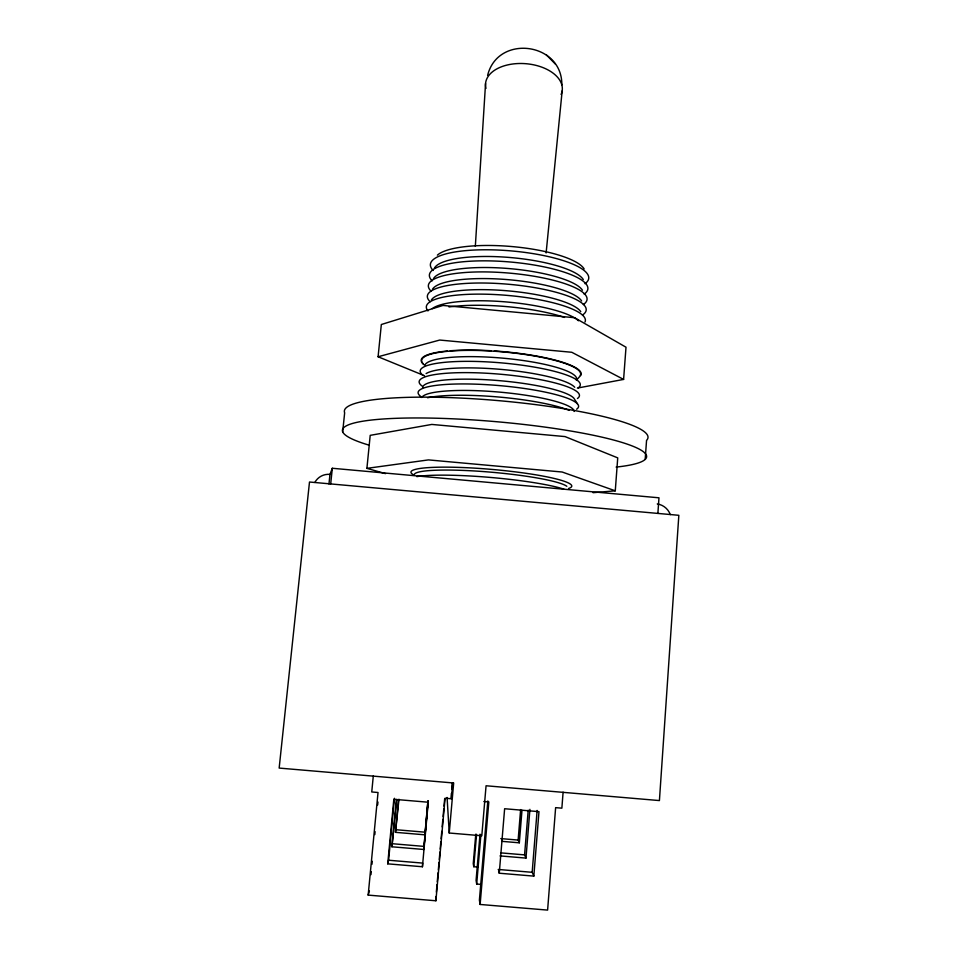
<?xml version="1.0" encoding="UTF-8"?>
<svg xmlns="http://www.w3.org/2000/svg" width="958" height="958" viewBox="0 0 958 958"><rect width="100%" height="100%" fill="white"/><g stroke="black" fill="none" stroke-linecap="round" stroke-linejoin="round"><path stroke-width="1.44" d="M373.297 775.956L371.752 791.967L378.027 792.505L368.171 895.107L435.902 900.771L435.95 896.508M475.336 246.254L485.55 83.526M657.883 513.416L658.972 497.801L332.318 468.27L329.971 474.39L328.965 484.006M645.189 459.397L646.554 440.393A152.394 23.746 5 0 0 501.944 400.947A152.394 23.746 5 0 0 344.652 412.826L342.677 431.866M593.074 492.687L615.275 490.819L617.73 457.876L565.028 436.585L431.795 424.43L370.207 435.351L366.902 468.354L385.487 473.635M577.375 388.086L623.598 379.416L626.005 347.215L574.572 317.709L442.991 305.446L381.332 324.511L378.087 356.759L424.55 375.74M422.43 866.75L422.706 863.098L388.613 860.236L387.727 863.841L422.43 866.75L428.334 801.187M396.373 799.475L391.918 846.788L423.759 849.471L427.963 800.9M427.855 801.678L424.885 834.825L395.474 832.334L398.528 799.882M563.1 792.182L561.867 808.169L555.628 807.642L547.605 910.1L480.126 904.46L479.395 900.137L487.838 800.924M533.834 876.115L538.983 811.654L504.626 808.732L499.262 873.217L533.834 876.115L532.169 872.307L537.127 810.456M500.016 855.901L525.978 858.093L524.577 854.883L528.205 810.169M525.978 858.093L529.918 809.354M501.741 841.328L519.332 842.812L518.134 840.07L520.625 809.582M519.332 842.812L521.978 810.384M480.126 904.46L488.831 801.942L483.838 801.523M475.779 834.167L473.252 863.601L473.779 866.715L478.174 867.086M473.779 866.715L476.557 834.394M480.03 834.178L476.078 880.39L476.689 884.03L481.108 884.402M476.689 884.03L480.892 834.825M436.345 892.066L437.004 884.653M437.267 881.695L438.069 872.81M438.333 869.84L438.992 862.44M439.255 859.47L439.914 852.069M440.177 849.099L440.848 841.699M441.111 838.729L441.77 831.328M442.165 826.886L442.824 819.473M443.099 816.515L443.758 809.103M444.021 806.145L444.68 798.732M435.902 900.771L445.063 798.218L451.314 798.744L452.739 782.746M451.35 793.44L451.314 798.744M451.733 789.153L452.236 783.44M449.242 833.017L453.673 782.997L279.161 768.077L309.494 482.018L678.839 515.308L659.415 800.577L486.065 785.764L481.802 835.771L449.242 833.017L447.075 797.463M423.759 849.471L428.19 800.684M387.727 863.841L393.822 799.295L428.298 802.229M388.613 860.236L394.456 798.301M391.918 846.788L396.78 800.11M395.474 832.334L398.983 799.223M370.974 874.642L371.261 871.672M371.967 864.272L372.255 861.302M374.806 834.622L375.093 831.664M377.656 804.983L377.943 802.014M546.12 252.936L562.154 90.95M330.69 483.934L332.318 468.27M368.171 895.107L369.405 890.94M487.622 75.407C497.741 33.901 562.346 42.32 561.831 84.879M378.087 356.759L439.734 340.054L571.794 352.281L623.598 379.416M366.902 468.354L428.454 459.9L562.178 472.019L615.275 490.819M498.196 869.457L532.169 872.307M396.109 829.736L425.089 832.191M500.806 838.597L518.134 840.07M392.672 843.747L423.987 846.393M500.794 852.871L524.577 854.883M555.293 64.006L546.395 54.893M577.423 403.821L573.854 398.181A76.448 13.484 5 0 0 491.849 380.075A76.448 13.484 5 0 0 422.646 387.834M498.555 870.702L499.262 873.217M314.871 482.413A15.244 15.017 -26.9 0 1 329.971 474.39M657.272 503.944A16.25 15.939 48.2 0 1 670.313 514.614M369.093 445.159A152.693 21.866 5 0 1 395.343 418.347A152.693 21.866 5 0 1 598.475 436.369A152.693 21.866 5 0 1 616.126 467.085M423.352 363.944A79.789 15.496 5 0 1 421.891 361.813M421.664 360.783A79.789 15.496 5 0 1 504.459 352.041A79.789 15.496 5 0 1 580.308 375.428M414.06 475.108A80.712 9.7 5 0 1 491.586 469.384A80.712 9.7 5 0 1 568.585 488.472M485.981 88.376A38.5 23.076 4.6 0 1 525.798 63.695A38.5 23.076 4.6 0 1 561.089 94.459M430.154 301.722A79.73 18.873 5 0 1 508.303 284.239A79.73 18.873 5 0 1 582.536 315.002M421.831 397.522A76.532 12.957 5 0 1 500.866 392.229A76.532 12.957 5 0 1 574.117 411.473M427.555 397.75A80.616 13.352 5 0 1 499.393 397.079A80.616 13.352 5 0 1 569.124 410.383M432.417 289.364A75.694 18.178 5 0 1 505.704 279.473A75.694 18.178 5 0 1 581.602 300.932M431.399 300.022A75.778 17.663 5 0 1 504.734 290.585A75.778 17.663 5 0 1 580.752 311.637M424.131 364.83A80.268 15.591 5 0 1 447.482 350.999M450.236 350.772A80.268 15.591 5 0 1 491.37 350.76M494.316 350.951A80.268 15.591 5 0 1 544.599 357.633M545.892 357.909A80.268 15.591 5 0 1 580.788 375.296L576.381 380.29A76.281 14.55 5 0 0 507.129 358.567A76.281 14.55 5 0 0 424.933 365.058M427.963 310.931A79.825 18.334 5 0 1 501.621 294.944A79.825 18.334 5 0 1 585.015 322.008M432.286 308.62A75.862 17.148 5 0 1 505.417 301.866A75.862 17.148 5 0 1 578.488 320.774M449.015 306.955A79.909 17.783 5 0 1 564.525 317.421M414.335 474.905A77.143 9.149 5 0 1 483.766 471.599A77.143 9.149 5 0 1 566.825 486.293M421.089 396.696A80.532 13.915 5 0 1 496.316 385.344A80.532 13.915 5 0 1 576.596 409.21M416.874 476.617A81.25 9.341 5 0 1 489.945 477.395A81.25 9.341 5 0 1 563.903 489.155M422.107 386.05A80.436 14.478 5 0 1 497.31 373.967A80.436 14.478 5 0 1 577.446 398.504M423.125 375.428A80.352 15.041 5 0 1 498.304 362.627A80.352 15.041 5 0 1 578.297 387.822M426.106 373.596A76.365 14.011 5 0 1 502.866 369.56A76.365 14.011 5 0 1 574.716 387.272M434.441 268.132A75.526 19.196 5 0 1 507.656 257.319A75.526 19.196 5 0 1 583.302 279.58M432.154 280.874A79.562 19.95 5 0 1 510.255 262.001A79.562 19.95 5 0 1 584.2 294.118M433.148 270.479A79.466 20.477 5 0 1 511.225 250.912A79.466 20.477 5 0 1 585.027 283.712M433.435 278.742A75.61 18.693 5 0 1 506.686 268.384A75.61 18.693 5 0 1 582.452 290.238M431.16 291.292A79.646 19.411 5 0 1 509.285 273.102A79.646 19.411 5 0 1 583.374 304.548M437.375 255.151A75.442 19.699 5 0 1 513.584 246.709A75.442 19.699 5 0 1 584.152 268.947"/></g></svg>
